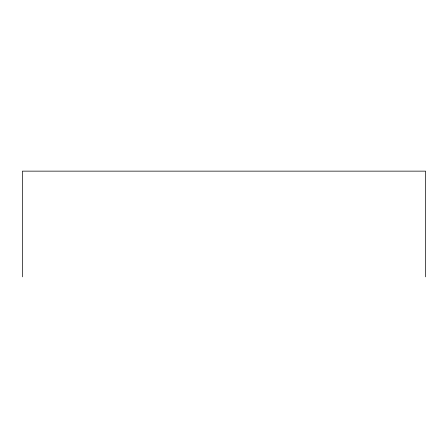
<?xml version="1.0" encoding="UTF-8"?>
<svg xmlns="http://www.w3.org/2000/svg" width="448" height="448" viewBox="0 0 448 448"><rect width="100%" height="100%" fill="white"/><g stroke="black" fill="none" stroke-linecap="round" stroke-linejoin="round"><path stroke-width="0.67" d="M425.6 276.858L425.6 171.142L22.4 171.142L22.4 276.858"/></g></svg>
